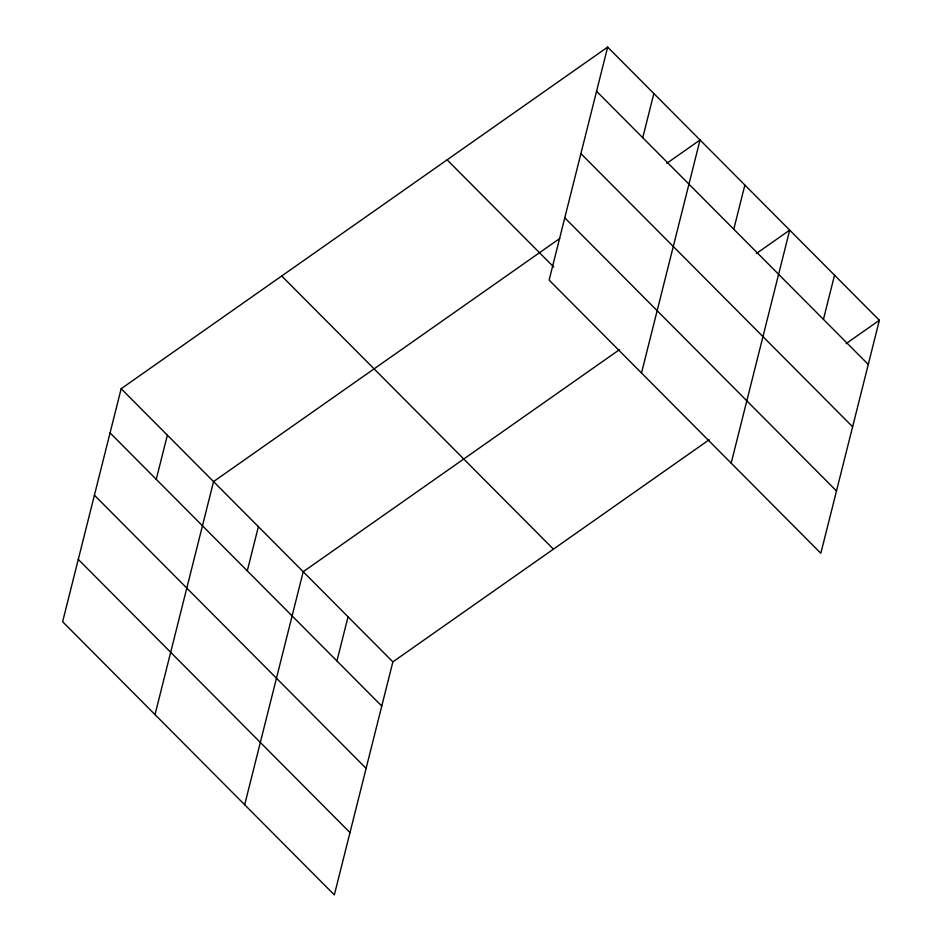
<?xml version="1.0" encoding="UTF-8"?>
<svg xmlns="http://www.w3.org/2000/svg" width="942" height="942" viewBox="0 0 942 942"><rect width="100%" height="100%" fill="white"/><g stroke="black" fill="none" stroke-linecap="round" stroke-linejoin="round"><path stroke-width="1.41" d="M607.661 47.1L549.127 280.127L820.835 553.284L879.369 320.268L607.661 47.1L121.165 388.716L62.631 621.732L334.339 894.9L392.873 661.873L709.232 439.726M156.254 479.337L167.358 435.145M155.018 714.613L213.551 481.586L559.713 238.514M247.287 570.84L258.379 526.66M244.685 804.751L303.206 571.735L619.577 349.588M336.942 660.99L348.045 616.798M642.75 137.72L653.842 93.541M641.502 372.997L700.036 139.981L666.736 163.355M733.771 229.236L744.875 185.044M731.169 463.146L789.702 230.119L756.402 253.504M823.438 319.373L834.53 275.194M846.069 343.642L879.369 320.268M596.557 91.28L868.265 364.448M580.908 153.605L852.616 426.761M564.776 217.814L836.484 490.97M447.109 159.834L553.755 267.045M281.705 275.982L553.413 549.139M121.165 388.716L392.873 661.873M110.061 432.896L381.781 706.064M94.412 495.209L366.12 768.378M78.292 559.418L350 832.587"/></g></svg>
